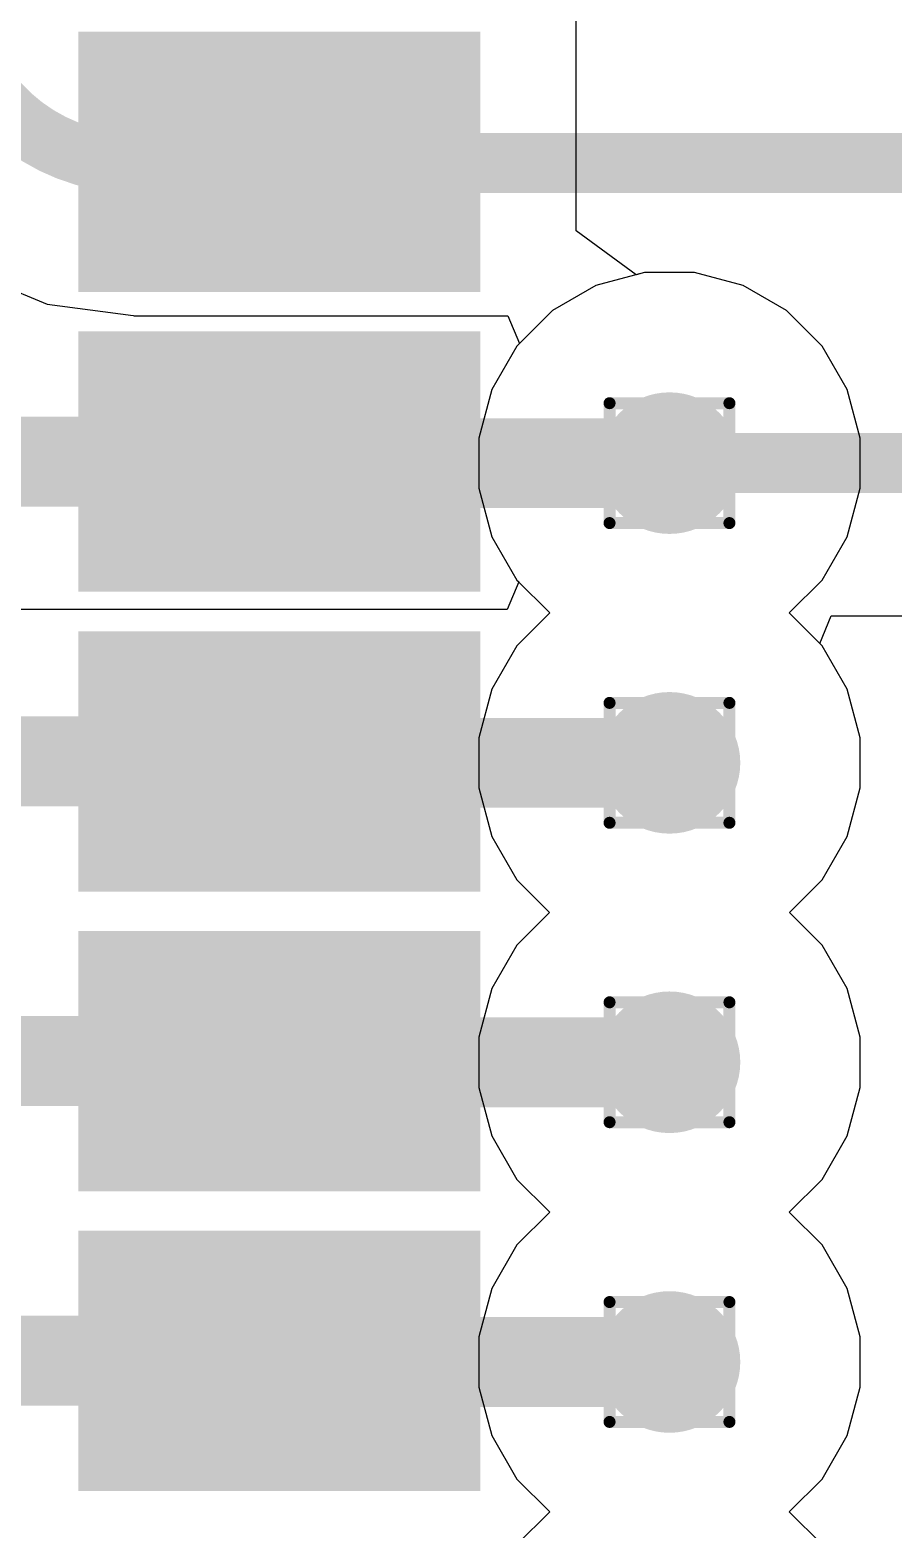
# Model space of a CAD drawing. Header units: inches. Extents: x -9 to 196, y -9 to 68.
# Drawn here: x 18 to 21.66, y 7.99 to 14.35 of the extents above; entities that cross this region are included whole.
import ezdxf

# ---------------------------------------------------------------- set-up
doc = ezdxf.new("R2010")
doc.units = ezdxf.units.IN
for name, color, linetype in [('Bottom Layer', 5, 'Continuous'), ('Drill Drawing', 1, 'Continuous'), ('Ground', 16, 'Continuous'), ('Power 3V3', 76, 'Continuous'), ('Top Layer', 1, 'Continuous'), ('Top Paste', 8, 'Continuous'), ('Top Solder', 216, 'Continuous'), ('Via Holes', 16, 'Continuous')]:
    doc.layers.add(name, color=color, linetype=linetype)

# ---------------------------------------------------------------- blocks, each defined once
blk = doc.blocks.new('38_SMD_M______4')
at = {"layer": 'Top Layer'}
for points in [[(7.99999797, -0.82999961), (9.499997509999998, -0.82999961), (9.499997509999998, -1.73000035), (7.99999797, -1.73000035)], [(8.00000051, -2.09999961), (9.500000049999999, -2.09999961), (9.500000049999999, -3.00000035), (8.00000051, -3.00000035)], [(8.00000051, -3.36999961), (9.500000049999999, -3.36999961), (9.500000049999999, -4.270000349999999), (8.00000051, -4.270000349999999)], [(8.00000051, -4.63999961), (9.500000049999999, -4.63999961), (9.500000049999999, -5.54000035), (8.00000051, -5.54000035)], [(8.00000051, -5.90999961), (9.500000049999999, -5.90999961), (9.500000049999999, -6.810000349999999), (8.00000051, -6.810000349999999)]]:
    blk.add_hatch(color=1, dxfattribs=at).paths.add_polyline_path(points)
at = {"layer": 'Top Paste'}
for points in [[(7.99999797, -0.82999961), (9.499997509999998, -0.82999961), (9.499997509999998, -1.73000035), (7.99999797, -1.73000035)], [(8.00000051, -2.09999961), (9.500000049999999, -2.09999961), (9.500000049999999, -3.00000035), (8.00000051, -3.00000035)], [(8.00000051, -3.36999961), (9.500000049999999, -3.36999961), (9.500000049999999, -4.270000349999999), (8.00000051, -4.270000349999999)], [(8.00000051, -4.63999961), (9.500000049999999, -4.63999961), (9.500000049999999, -5.54000035), (8.00000051, -5.54000035)], [(8.00000051, -5.90999961), (9.500000049999999, -5.90999961), (9.500000049999999, -6.810000349999999), (8.00000051, -6.810000349999999)]]:
    blk.add_hatch(color=8, dxfattribs=at).paths.add_polyline_path(points)
at = {"layer": 'Top Solder'}
for points in [[(7.89839797, -0.72839961), (9.60159751, -0.72839961), (9.60159751, -1.83160035), (7.89839797, -1.83160035)], [(7.89840051, -1.99839961), (9.601600049999998, -1.99839961), (9.601600049999998, -3.10160035), (7.89840051, -3.10160035)], [(7.89840051, -3.268399609999999), (9.601600049999998, -3.268399609999999), (9.601600049999998, -4.37160035), (7.89840051, -4.37160035)], [(7.89840051, -4.53839961), (9.601600049999998, -4.53839961), (9.601600049999998, -5.64160035), (7.89840051, -5.64160035)], [(7.89840051, -5.808399609999999), (9.601600049999998, -5.808399609999999), (9.601600049999998, -6.91160035), (7.89840051, -6.91160035)]]:
    blk.add_hatch(color=216, dxfattribs=at).paths.add_polyline_path(points)

msp = doc.modelspace()

# ---------------------------------------------------------------- hatches: boundary and pattern name
at = {"layer": 'Bottom Layer'}
h = msp.add_hatch(color=5, dxfattribs=at)
edge = h.paths.add_edge_path()
edge.add_arc((20.70992302, 12.50971336), 0.2999994, 0, 360)
h = msp.add_hatch(color=5, dxfattribs=at)
edge = h.paths.add_edge_path()
edge.add_arc((20.70992302, 11.23971336), 0.2999994, 0, 360)
h = msp.add_hatch(color=5, dxfattribs=at)
edge = h.paths.add_edge_path()
edge.add_arc((20.70992302, 9.970945259999999), 0.2999994, 0, 360)
h = msp.add_hatch(color=5, dxfattribs=at)
edge = h.paths.add_edge_path()
edge.add_arc((20.70992302, 8.70094526), 0.2999994, 0, 360)
at = {"layer": 'Ground'}
h = msp.add_hatch(color=16, dxfattribs=at)
edge = h.paths.add_edge_path()
edge.add_arc((20.70992302, 12.50971336), 0.2999994, 0, 360)
h = msp.add_hatch(color=16, dxfattribs=at)
edge = h.paths.add_edge_path()
edge.add_arc((20.70992302, 11.23971336), 0.2999994, 0, 360)
h = msp.add_hatch(color=16, dxfattribs=at)
edge = h.paths.add_edge_path()
edge.add_arc((20.70992302, 9.970945259999999), 0.2999994, 0, 360)
h = msp.add_hatch(color=16, dxfattribs=at)
edge = h.paths.add_edge_path()
edge.add_arc((20.70992302, 8.70094526), 0.2999994, 0, 360)
at = {"layer": 'Power 3V3'}
h = msp.add_hatch(color=76, dxfattribs=at)
edge = h.paths.add_edge_path()
edge.add_arc((20.70992302, 12.50971336), 0.2999994, 0, 360)
h = msp.add_hatch(color=76, dxfattribs=at)
edge = h.paths.add_edge_path()
edge.add_arc((20.70992302, 11.23971336), 0.2999994, 0, 360)
h = msp.add_hatch(color=76, dxfattribs=at)
edge = h.paths.add_edge_path()
edge.add_arc((20.70992302, 9.970945259999999), 0.2999994, 0, 360)
h = msp.add_hatch(color=76, dxfattribs=at)
edge = h.paths.add_edge_path()
edge.add_arc((20.70992302, 8.70094526), 0.2999994, 0, 360)
at = {"layer": 'Top Layer'}
h = msp.add_hatch(color=1, dxfattribs=at)
edge = h.paths.add_edge_path()
edge.add_arc((20.70992302, 12.50971336), 0.2999994, 0, 360)
h = msp.add_hatch(color=1, dxfattribs=at)
edge = h.paths.add_edge_path()
edge.add_arc((20.70992302, 11.23971336), 0.2999994, 0, 360)
h = msp.add_hatch(color=1, dxfattribs=at)
edge = h.paths.add_edge_path()
edge.add_arc((20.70992302, 9.970945259999999), 0.2999994, 0, 360)
h = msp.add_hatch(color=1, dxfattribs=at)
edge = h.paths.add_edge_path()
edge.add_arc((20.70992302, 8.70094526), 0.2999994, 0, 360)
at = {"layer": 'Via Holes'}
h = msp.add_hatch(color=7, dxfattribs=at)
edge = h.paths.add_edge_path()
edge.add_arc((20.70992302, 12.50971336), 0.1499997, 0, 360)
h = msp.add_hatch(color=7, dxfattribs=at)
edge = h.paths.add_edge_path()
edge.add_arc((20.70992302, 11.23971336), 0.1499997, 0, 360)
h = msp.add_hatch(color=7, dxfattribs=at)
edge = h.paths.add_edge_path()
edge.add_arc((20.70992302, 9.970945259999999), 0.1499997, 0, 360)
h = msp.add_hatch(color=7, dxfattribs=at)
edge = h.paths.add_edge_path()
edge.add_arc((20.70992302, 8.70094526), 0.1499997, 0, 360)

# ---------------------------------------------------------------- linework, layer by layer
at = {"layer": 'Bottom Layer'}
for p, q in [((20.60354782, 13.31771276), (20.39804658, 13.2626481)), ((20.81629822, 13.31771276), (20.60354782, 13.31771276)), ((21.02179946, 13.2626481), (20.81629822, 13.31771276)), ((20.39804658, 13.2626481), (20.21380006, 13.1562729)), ((21.20604598, 13.1562729), (21.02179946, 13.2626481)), ((20.21380006, 13.1562729), (20.06336348, 13.00583632)), ((21.35648256, 13.00583632), (21.20604598, 13.1562729)), ((20.06336348, 13.00583632), (19.95698828, 12.8215898)), ((21.46285776, 12.8215898), (21.35648256, 13.00583632)), ((19.95698828, 12.8215898), (19.90192362, 12.61608856)), ((21.51792242, 12.61608856), (21.46285776, 12.8215898)), ((19.90192362, 12.61608856), (19.90192362, 12.40333816)), ((21.51792242, 12.40333816), (21.51792242, 12.61608856)), ((19.90192362, 12.40333816), (19.95698828, 12.19783692)), ((21.46285776, 12.19783692), (21.51792242, 12.40333816)), ((19.95698828, 12.19783692), (20.06336348, 12.0135904)), ((21.35648256, 12.0135904), (21.46285776, 12.19783692)), ((20.06336348, 12.0135904), (20.20224052, 11.87471336)), ((21.21760552, 11.87471336), (21.35648256, 12.0135904)), ((20.20224052, 11.87471336), (20.06336348, 11.73583632)), ((21.35648256, 11.73583632), (21.21760552, 11.87471336)), ((20.06336348, 11.73583632), (19.95698828, 11.5515898)), ((21.46285776, 11.5515898), (21.35648256, 11.73583632)), ((19.95698828, 11.5515898), (19.90192362, 11.34608856)), ((21.51792242, 11.34608856), (21.46285776, 11.5515898)), ((19.90192362, 11.34608856), (19.90192362, 11.13333816)), ((21.51792242, 11.13333816), (21.51792242, 11.34608856)), ((19.90192362, 11.13333816), (19.95698828, 10.92783692)), ((21.46285776, 10.92783692), (21.51792242, 11.13333816)), ((19.95698828, 10.92783692), (20.06336348, 10.7435904)), ((21.35648256, 10.7435904), (21.46285776, 10.92783692)), ((20.06336348, 10.7435904), (20.2016233, 10.60532804)), ((21.21822274, 10.60532804), (21.35648256, 10.7435904)), ((20.2016233, 10.60532804), (20.06336348, 10.46706822)), ((21.35648256, 10.46706822), (21.21822274, 10.60532804)), ((20.06336348, 10.46706822), (19.95698828, 10.2828217)), ((21.46285776, 10.2828217), (21.35648256, 10.46706822)), ((19.95698828, 10.2828217), (19.90192362, 10.07732046)), ((21.51792242, 10.07732046), (21.46285776, 10.2828217)), ((19.90192362, 10.07732046), (19.90192362, 9.86457006)), ((21.51792242, 9.86457006), (21.51792242, 10.07732046)), ((19.90192362, 9.86457006), (19.95698828, 9.65906882)), ((21.46285776, 9.65906882), (21.51792242, 9.86457006)), ((19.95698828, 9.65906882), (20.06336348, 9.4748223)), ((21.35648256, 9.4748223), (21.46285776, 9.65906882)), ((20.06336348, 9.4748223), (20.20224052, 9.33594526)), ((21.21760552, 9.33594526), (21.35648256, 9.4748223)), ((20.20224052, 9.33594526), (20.06336348, 9.19706822)), ((21.35648256, 9.19706822), (21.21760552, 9.33594526)), ((20.06336348, 9.19706822), (19.95698828, 9.0128217)), ((21.46285776, 9.0128217), (21.35648256, 9.19706822)), ((19.95698828, 9.0128217), (19.90192362, 8.80732046)), ((21.51792242, 8.80732046), (21.46285776, 9.0128217)), ((19.90192362, 8.80732046), (19.90192362, 8.594570059999999)), ((21.51792242, 8.594570059999999), (21.51792242, 8.80732046)), ((19.90192362, 8.594570059999999), (19.95698828, 8.38906882)), ((21.46285776, 8.38906882), (21.51792242, 8.594570059999999)), ((19.95698828, 8.38906882), (20.06336348, 8.2048223)), ((21.35648256, 8.2048223), (21.46285776, 8.38906882)), ((20.06336348, 8.2048223), (20.20224052, 8.06594526)), ((21.21760552, 8.06594526), (21.35648256, 8.2048223)), ((20.20224052, 8.06594526), (20.06336348, 7.92706822)), ((21.35648256, 7.92706822), (21.21760552, 8.06594526))]:
    msp.add_line(p, q, dxfattribs=at)
at = {"layer": 'Drill Drawing'}
for points in [[(20.45592302, 12.76371336, 0.0508, 0.0508, 0), (20.96392302, 12.76371336, 0.0508, 0.0508, 0)], [(20.45592302, 12.25571336, 0.0508, 0.0508, 0), (20.45592302, 12.76371336, 0.0508, 0.0508, 0)], [(20.96392302, 12.25571336, 0.0508, 0.0508, 0), (20.96392302, 12.76371336, 0.0508, 0.0508, 0)], [(20.45592302, 12.25571336, 0.0508, 0.0508, 0), (20.96392302, 12.25571336, 0.0508, 0.0508, 0)], [(20.45592302, 11.49371336, 0.0508, 0.0508, 0), (20.96392302, 11.49371336, 0.0508, 0.0508, 0)], [(20.45592302, 10.98571336, 0.0508, 0.0508, 0), (20.45592302, 11.49371336, 0.0508, 0.0508, 0)], [(20.96392302, 10.98571336, 0.0508, 0.0508, 0), (20.96392302, 11.49371336, 0.0508, 0.0508, 0)], [(20.45592302, 10.98571336, 0.0508, 0.0508, 0), (20.96392302, 10.98571336, 0.0508, 0.0508, 0)], [(20.45592302, 10.22494526, 0.0508, 0.0508, 0), (20.96392302, 10.22494526, 0.0508, 0.0508, 0)], [(20.45592302, 9.71694526, 0.0508, 0.0508, 0), (20.45592302, 10.22494526, 0.0508, 0.0508, 0)], [(20.96392302, 9.71694526, 0.0508, 0.0508, 0), (20.96392302, 10.22494526, 0.0508, 0.0508, 0)], [(20.45592302, 9.71694526, 0.0508, 0.0508, 0), (20.96392302, 9.71694526, 0.0508, 0.0508, 0)], [(20.45592302, 8.954945259999999, 0.0508, 0.0508, 0), (20.96392302, 8.954945259999999, 0.0508, 0.0508, 0)], [(20.45592302, 8.44694526, 0.0508, 0.0508, 0), (20.45592302, 8.954945259999999, 0.0508, 0.0508, 0)], [(20.96392302, 8.44694526, 0.0508, 0.0508, 0), (20.96392302, 8.954945259999999, 0.0508, 0.0508, 0)], [(20.45592302, 8.44694526, 0.0508, 0.0508, 0), (20.96392302, 8.44694526, 0.0508, 0.0508, 0)]]:
    msp.add_lwpolyline(points, format="xyseb", dxfattribs=at)
for points in [[(20.44322302, 12.76371336, 0.0254, 0.0254, 1), (20.46862302, 12.76371336, 0.0254, 0.0254, 1)], [(20.44322302, 12.76371336, 0.0254, 0.0254, 1), (20.46862302, 12.76371336, 0.0254, 0.0254, 1)], [(20.95122302, 12.76371336, 0.0254, 0.0254, 1), (20.97662302, 12.76371336, 0.0254, 0.0254, 1)], [(20.95122302, 12.76371336, 0.0254, 0.0254, 1), (20.97662302, 12.76371336, 0.0254, 0.0254, 1)], [(20.44322302, 12.25571336, 0.0254, 0.0254, 1), (20.46862302, 12.25571336, 0.0254, 0.0254, 1)], [(20.44322302, 12.25571336, 0.0254, 0.0254, 1), (20.46862302, 12.25571336, 0.0254, 0.0254, 1)], [(20.95122302, 12.25571336, 0.0254, 0.0254, 1), (20.97662302, 12.25571336, 0.0254, 0.0254, 1)], [(20.95122302, 12.25571336, 0.0254, 0.0254, 1), (20.97662302, 12.25571336, 0.0254, 0.0254, 1)], [(20.44322302, 11.49371336, 0.0254, 0.0254, 1), (20.46862302, 11.49371336, 0.0254, 0.0254, 1)], [(20.44322302, 11.49371336, 0.0254, 0.0254, 1), (20.46862302, 11.49371336, 0.0254, 0.0254, 1)], [(20.95122302, 11.49371336, 0.0254, 0.0254, 1), (20.97662302, 11.49371336, 0.0254, 0.0254, 1)], [(20.95122302, 11.49371336, 0.0254, 0.0254, 1), (20.97662302, 11.49371336, 0.0254, 0.0254, 1)], [(20.44322302, 10.98571336, 0.0254, 0.0254, 1), (20.46862302, 10.98571336, 0.0254, 0.0254, 1)], [(20.44322302, 10.98571336, 0.0254, 0.0254, 1), (20.46862302, 10.98571336, 0.0254, 0.0254, 1)], [(20.95122302, 10.98571336, 0.0254, 0.0254, 1), (20.97662302, 10.98571336, 0.0254, 0.0254, 1)], [(20.95122302, 10.98571336, 0.0254, 0.0254, 1), (20.97662302, 10.98571336, 0.0254, 0.0254, 1)], [(20.44322302, 10.22494526, 0.0254, 0.0254, 1), (20.46862302, 10.22494526, 0.0254, 0.0254, 1)], [(20.44322302, 10.22494526, 0.0254, 0.0254, 1), (20.46862302, 10.22494526, 0.0254, 0.0254, 1)], [(20.95122302, 10.22494526, 0.0254, 0.0254, 1), (20.97662302, 10.22494526, 0.0254, 0.0254, 1)], [(20.95122302, 10.22494526, 0.0254, 0.0254, 1), (20.97662302, 10.22494526, 0.0254, 0.0254, 1)], [(20.44322302, 9.71694526, 0.0254, 0.0254, 1), (20.46862302, 9.71694526, 0.0254, 0.0254, 1)], [(20.44322302, 9.71694526, 0.0254, 0.0254, 1), (20.46862302, 9.71694526, 0.0254, 0.0254, 1)], [(20.95122302, 9.71694526, 0.0254, 0.0254, 1), (20.97662302, 9.71694526, 0.0254, 0.0254, 1)], [(20.95122302, 9.71694526, 0.0254, 0.0254, 1), (20.97662302, 9.71694526, 0.0254, 0.0254, 1)], [(20.44322302, 8.954945259999999, 0.0254, 0.0254, 1), (20.46862302, 8.954945259999999, 0.0254, 0.0254, 1)], [(20.44322302, 8.954945259999999, 0.0254, 0.0254, 1), (20.46862302, 8.954945259999999, 0.0254, 0.0254, 1)], [(20.95122302, 8.954945259999999, 0.0254, 0.0254, 1), (20.97662302, 8.954945259999999, 0.0254, 0.0254, 1)], [(20.95122302, 8.954945259999999, 0.0254, 0.0254, 1), (20.97662302, 8.954945259999999, 0.0254, 0.0254, 1)], [(20.44322302, 8.44694526, 0.0254, 0.0254, 1), (20.46862302, 8.44694526, 0.0254, 0.0254, 1)], [(20.44322302, 8.44694526, 0.0254, 0.0254, 1), (20.46862302, 8.44694526, 0.0254, 0.0254, 1)], [(20.95122302, 8.44694526, 0.0254, 0.0254, 1), (20.97662302, 8.44694526, 0.0254, 0.0254, 1)], [(20.95122302, 8.44694526, 0.0254, 0.0254, 1), (20.97662302, 8.44694526, 0.0254, 0.0254, 1)]]:
    msp.add_lwpolyline(points, format="xyseb", close=True, dxfattribs=at)
at = {"layer": 'Ground'}
for p, q in [((20.60354782, 13.31771276), (20.39804658, 13.2626481)), ((20.81629822, 13.31771276), (20.60354782, 13.31771276)), ((21.02179946, 13.2626481), (20.81629822, 13.31771276)), ((20.39804658, 13.2626481), (20.21380006, 13.1562729)), ((21.20604598, 13.1562729), (21.02179946, 13.2626481)), ((20.21380006, 13.1562729), (20.06336348, 13.00583632)), ((21.35648256, 13.00583632), (21.20604598, 13.1562729)), ((20.06336348, 13.00583632), (19.95698828, 12.8215898)), ((21.46285776, 12.8215898), (21.35648256, 13.00583632)), ((19.95698828, 12.8215898), (19.90192362, 12.61608856)), ((21.51792242, 12.61608856), (21.46285776, 12.8215898)), ((19.90192362, 12.61608856), (19.90192362, 12.40333816)), ((21.51792242, 12.40333816), (21.51792242, 12.61608856)), ((19.90192362, 12.40333816), (19.95698828, 12.19783692)), ((21.46285776, 12.19783692), (21.51792242, 12.40333816)), ((19.95698828, 12.19783692), (20.06336348, 12.0135904)), ((21.35648256, 12.0135904), (21.46285776, 12.19783692)), ((20.06336348, 12.0135904), (20.20224052, 11.87471336)), ((21.21760552, 11.87471336), (21.35648256, 12.0135904)), ((20.20224052, 11.87471336), (20.06336348, 11.73583632)), ((21.35648256, 11.73583632), (21.21760552, 11.87471336)), ((20.06336348, 11.73583632), (19.95698828, 11.5515898)), ((21.46285776, 11.5515898), (21.35648256, 11.73583632)), ((19.95698828, 11.5515898), (19.90192362, 11.34608856)), ((21.51792242, 11.34608856), (21.46285776, 11.5515898)), ((19.90192362, 11.34608856), (19.90192362, 11.13333816)), ((21.51792242, 11.13333816), (21.51792242, 11.34608856)), ((19.90192362, 11.13333816), (19.95698828, 10.92783692)), ((21.46285776, 10.92783692), (21.51792242, 11.13333816)), ((19.95698828, 10.92783692), (20.06336348, 10.7435904)), ((21.35648256, 10.7435904), (21.46285776, 10.92783692)), ((20.06336348, 10.7435904), (20.2016233, 10.60532804)), ((21.21822274, 10.60532804), (21.35648256, 10.7435904)), ((20.2016233, 10.60532804), (20.06336348, 10.46706822)), ((21.35648256, 10.46706822), (21.21822274, 10.60532804)), ((20.06336348, 10.46706822), (19.95698828, 10.2828217)), ((21.46285776, 10.2828217), (21.35648256, 10.46706822)), ((19.95698828, 10.2828217), (19.90192362, 10.07732046)), ((21.51792242, 10.07732046), (21.46285776, 10.2828217)), ((19.90192362, 10.07732046), (19.90192362, 9.86457006)), ((21.51792242, 9.86457006), (21.51792242, 10.07732046)), ((19.90192362, 9.86457006), (19.95698828, 9.65906882)), ((21.46285776, 9.65906882), (21.51792242, 9.86457006)), ((19.95698828, 9.65906882), (20.06336348, 9.4748223)), ((21.35648256, 9.4748223), (21.46285776, 9.65906882)), ((20.06336348, 9.4748223), (20.20224052, 9.33594526)), ((21.21760552, 9.33594526), (21.35648256, 9.4748223)), ((20.20224052, 9.33594526), (20.06336348, 9.19706822)), ((21.35648256, 9.19706822), (21.21760552, 9.33594526)), ((20.06336348, 9.19706822), (19.95698828, 9.0128217)), ((21.46285776, 9.0128217), (21.35648256, 9.19706822)), ((19.95698828, 9.0128217), (19.90192362, 8.80732046)), ((21.51792242, 8.80732046), (21.46285776, 9.0128217)), ((19.90192362, 8.80732046), (19.90192362, 8.594570059999999)), ((21.51792242, 8.594570059999999), (21.51792242, 8.80732046)), ((19.90192362, 8.594570059999999), (19.95698828, 8.38906882)), ((21.46285776, 8.38906882), (21.51792242, 8.594570059999999)), ((19.95698828, 8.38906882), (20.06336348, 8.2048223)), ((21.35648256, 8.2048223), (21.46285776, 8.38906882)), ((20.06336348, 8.2048223), (20.20224052, 8.06594526)), ((21.21760552, 8.06594526), (21.35648256, 8.2048223)), ((20.20224052, 8.06594526), (20.06336348, 7.92706822)), ((21.35648256, 7.92706822), (21.21760552, 8.06594526))]:
    msp.add_line(p, q, dxfattribs=at)
at = {"layer": 'Power 3V3'}
for p, q in [((17.7304827, 13.32469014), (18.07335984, 13.18266604)), ((18.07335984, 13.18266604), (18.43715642, 13.1347718)), ((18.43715642, 13.1347718), (18.44130932, 13.1339463)), ((18.44130932, 13.1339463), (20.0255378, 13.1339463)), ((20.0255378, 13.1339463), (20.0741407, 13.01661354)), ((20.06336348, 13.00583632), (19.95698828, 12.8215898)), ((20.0741407, 13.01661354), (20.06336348, 13.00583632)), ((19.95698828, 12.8215898), (19.90192362, 12.61608856)), ((19.90192362, 12.61608856), (19.90192362, 12.40333816)), ((19.90192362, 12.40333816), (19.95698828, 12.19783692)), ((19.95698828, 12.19783692), (20.06336348, 12.0135904)), ((20.06336348, 12.0135904), (20.07079298, 12.0061609)), ((20.07079298, 12.0061609), (20.02219008, 11.88882814)), ((20.02219008, 11.88882814), (15.44846796, 11.88882814)), ((21.346541, 11.74577788), (21.3951439, 11.86311064)), ((21.3951439, 11.86311064), (39.07443797999999, 11.86311064)), ((21.35648256, 11.73583632), (21.346541, 11.74577788)), ((21.46285776, 11.5515898), (21.35648256, 11.73583632)), ((21.51792242, 11.34608856), (21.46285776, 11.5515898)), ((21.51792242, 11.13333816), (21.51792242, 11.34608856)), ((21.46285776, 10.92783692), (21.51792242, 11.13333816)), ((21.35648256, 10.7435904), (21.46285776, 10.92783692)), ((21.21822274, 10.60532804), (21.35648256, 10.7435904)), ((21.35648256, 10.46706822), (21.21822274, 10.60532804)), ((21.46285776, 10.2828217), (21.35648256, 10.46706822)), ((21.51792242, 10.07732046), (21.46285776, 10.2828217)), ((21.51792242, 9.86457006), (21.51792242, 10.07732046)), ((21.46285776, 9.65906882), (21.51792242, 9.86457006)), ((21.35648256, 9.4748223), (21.46285776, 9.65906882)), ((21.21760552, 9.33594526), (21.35648256, 9.4748223)), ((21.35648256, 9.19706822), (21.21760552, 9.33594526)), ((21.46285776, 9.0128217), (21.35648256, 9.19706822)), ((21.51792242, 8.80732046), (21.46285776, 9.0128217)), ((21.51792242, 8.594570059999999), (21.51792242, 8.80732046)), ((21.46285776, 8.38906882), (21.51792242, 8.594570059999999)), ((21.35648256, 8.2048223), (21.46285776, 8.38906882)), ((21.21760552, 8.06594526), (21.35648256, 8.2048223)), ((21.35648256, 7.92706822), (21.21760552, 8.06594526))]:
    msp.add_line(p, q, dxfattribs=at)
for points in [[(18.44130932, 13.78138722, 0.254, 0.254, -0.4142135623730951), (17.66682014, 14.5558764, 0.254, 0.254, 0)], [(18.44130932, 13.78138722, 0.254, 0.254, 0), (35.23781624, 13.78138722, 0.254, 0.254, 0)], [(20.70992302, 12.50971336, 0.254, 0.254, 0), (20.71076122, 12.51055156, 0.254, 0.254, 0)], [(20.71076122, 12.51055156, 0.254, 0.254, 0), (39.49055094, 12.51055156, 0.254, 0.254, 0)], [(13.08623748, 11.24138722, 0.254, 0.254, 0), (20.70824916, 11.24138722, 0.254, 0.254, 0)], [(20.70824916, 11.24138722, 0.254, 0.254, 0), (20.70992302, 11.23971336, 0.254, 0.254, 0)], [(12.3194318, 9.97178346, 0.254, 0.254, 0), (20.70908482, 9.97178346, 0.254, 0.254, 0)], [(20.70908482, 9.97178346, 0.254, 0.254, 0), (20.70992302, 9.970945259999999, 0.254, 0.254, 0)], [(9.646693939999999, 8.70261912, 0.254, 0.254, 0), (20.70824916, 8.70261912, 0.254, 0.254, 0)], [(20.70824916, 8.70261912, 0.254, 0.254, 0), (20.70992302, 8.70094526, 0.254, 0.254, 0)]]:
    msp.add_lwpolyline(points, format="xyseb", dxfattribs=at)
for points in [[(18.37780932, 13.78138722, 0.127, 0.127, 1), (18.50480932, 13.78138722, 0.127, 0.127, 1)], [(18.37780932, 13.78138722, 0.127, 0.127, 1), (18.50480932, 13.78138722, 0.127, 0.127, 1)], [(20.64642302, 12.50971336, 0.127, 0.127, 1), (20.77342302, 12.50971336, 0.127, 0.127, 1)], [(20.64726122, 12.51055156, 0.127, 0.127, 1), (20.77426122, 12.51055156, 0.127, 0.127, 1)], [(20.64726122, 12.51055156, 0.127, 0.127, 1), (20.77426122, 12.51055156, 0.127, 0.127, 1)], [(20.64474916, 11.24138722, 0.127, 0.127, 1), (20.77174916, 11.24138722, 0.127, 0.127, 1)], [(20.64474916, 11.24138722, 0.127, 0.127, 1), (20.77174916, 11.24138722, 0.127, 0.127, 1)], [(20.64642302, 11.23971336, 0.127, 0.127, 1), (20.77342302, 11.23971336, 0.127, 0.127, 1)], [(20.64558482, 9.97178346, 0.127, 0.127, 1), (20.77258482, 9.97178346, 0.127, 0.127, 1)], [(20.64558482, 9.97178346, 0.127, 0.127, 1), (20.77258482, 9.97178346, 0.127, 0.127, 1)], [(20.64642302, 9.970945259999999, 0.127, 0.127, 1), (20.77342302, 9.970945259999999, 0.127, 0.127, 1)], [(20.64474916, 8.70261912, 0.127, 0.127, 1), (20.77174916, 8.70261912, 0.127, 0.127, 1)], [(20.64474916, 8.70261912, 0.127, 0.127, 1), (20.77174916, 8.70261912, 0.127, 0.127, 1)], [(20.64642302, 8.70094526, 0.127, 0.127, 1), (20.77342302, 8.70094526, 0.127, 0.127, 1)]]:
    msp.add_lwpolyline(points, format="xyseb", close=True, dxfattribs=at)
at = {"layer": 'Top Layer'}
for p, q in [((20.31421642, 14.0979906), (20.31421642, 16.0139888)), ((20.31421388, 13.49411322), (20.31421388, 14.0979906)), ((20.31421388, 14.0979906), (20.31421642, 14.0979906)), ((20.56821642, 13.30824618), (20.31421388, 13.49411322)), ((20.60354782, 13.31771276), (20.56821642, 13.30824618)), ((20.81629822, 13.31771276), (20.60354782, 13.31771276)), ((21.02179946, 13.2626481), (20.81629822, 13.31771276)), ((21.20604598, 13.1562729), (21.02179946, 13.2626481)), ((21.35648256, 13.00583632), (21.20604598, 13.1562729)), ((21.46285776, 12.8215898), (21.35648256, 13.00583632)), ((21.51792242, 12.61608856), (21.46285776, 12.8215898)), ((21.51792242, 12.40333816), (21.51792242, 12.61608856)), ((21.46285776, 12.19783692), (21.51792242, 12.40333816)), ((21.35648256, 12.0135904), (21.46285776, 12.19783692)), ((21.21760552, 11.87471336), (21.35648256, 12.0135904)), ((21.35648256, 11.73583632), (21.21760552, 11.87471336)), ((21.46285776, 11.5515898), (21.35648256, 11.73583632)), ((21.51792242, 11.34608856), (21.46285776, 11.5515898)), ((21.51792242, 11.13333816), (21.51792242, 11.34608856)), ((21.46285776, 10.92783692), (21.51792242, 11.13333816)), ((21.35648256, 10.7435904), (21.46285776, 10.92783692)), ((21.21822274, 10.60532804), (21.35648256, 10.7435904)), ((21.35648256, 10.46706822), (21.21822274, 10.60532804)), ((21.46285776, 10.2828217), (21.35648256, 10.46706822)), ((21.51792242, 10.07732046), (21.46285776, 10.2828217)), ((21.51792242, 9.86457006), (21.51792242, 10.07732046)), ((21.46285776, 9.65906882), (21.51792242, 9.86457006)), ((21.35648256, 9.4748223), (21.46285776, 9.65906882)), ((21.21760552, 9.33594526), (21.35648256, 9.4748223)), ((21.35648256, 9.19706822), (21.21760552, 9.33594526)), ((21.46285776, 9.0128217), (21.35648256, 9.19706822)), ((21.51792242, 8.80732046), (21.46285776, 9.0128217)), ((21.51792242, 8.594570059999999), (21.51792242, 8.80732046)), ((21.46285776, 8.38906882), (21.51792242, 8.594570059999999)), ((21.35648256, 8.2048223), (21.46285776, 8.38906882)), ((21.21760552, 8.06594526), (21.35648256, 8.2048223)), ((21.35648256, 7.92706822), (21.21760552, 8.06594526))]:
    msp.add_line(p, q, dxfattribs=at)
for points in [[(17.2325157, 12.51598716, 0.3809999999999999, 0.3809999999999999, 0), (19.05621538, 12.51598716, 0.3809999999999999, 0.3809999999999999, 0)], [(19.05621538, 12.51598716, 0.3809999999999999, 0.3809999999999999, 0), (19.06248918, 12.50971336, 0.3809999999999999, 0.3809999999999999, 0)], [(19.06248918, 12.50971336, 0.3809999999999999, 0.3809999999999999, 0), (20.70992302, 12.50971336, 0.3809999999999999, 0.3809999999999999, 0)], [(17.2325157, 11.24598716, 0.3809999999999999, 0.3809999999999999, 0), (19.05621538, 11.24598716, 0.3809999999999999, 0.3809999999999999, 0)], [(19.05621538, 11.24598716, 0.3809999999999999, 0.3809999999999999, 0), (19.06248918, 11.23971336, 0.3809999999999999, 0.3809999999999999, 0)], [(19.06248918, 11.23971336, 0.3809999999999999, 0.3809999999999999, 0), (20.70992302, 11.23971336, 0.3809999999999999, 0.3809999999999999, 0)], [(17.2325157, 9.975987159999999, 0.3809999999999999, 0.3809999999999999, 0), (19.05621538, 9.975987159999999, 0.3809999999999999, 0.3809999999999999, 0)], [(19.05621538, 9.975987159999999, 0.3809999999999999, 0.3809999999999999, 0), (19.06125728, 9.970945259999999, 0.3809999999999999, 0.3809999999999999, 0)], [(19.06125728, 9.970945259999999, 0.3809999999999999, 0.3809999999999999, 0), (20.70992302, 9.970945259999999, 0.3809999999999999, 0.3809999999999999, 0)], [(17.2325157, 8.70598716, 0.3809999999999999, 0.3809999999999999, 0), (19.05621792, 8.70598716, 0.3809999999999999, 0.3809999999999999, 0)], [(19.05621792, 8.70598716, 0.3809999999999999, 0.3809999999999999, 0), (19.06125982, 8.70094526, 0.3809999999999999, 0.3809999999999999, 0)], [(19.06125982, 8.70094526, 0.3809999999999999, 0.3809999999999999, 0), (20.70992302, 8.70094526, 0.3809999999999999, 0.3809999999999999, 0)]]:
    msp.add_lwpolyline(points, format="xyseb", dxfattribs=at)
for points in [[(18.96096538, 12.51598716, 0.1905, 0.1905, 1), (19.15146538, 12.51598716, 0.1905, 0.1905, 1)], [(18.96096538, 12.51598716, 0.1905, 0.1905, 1), (19.15146538, 12.51598716, 0.1905, 0.1905, 1)], [(18.96723918, 12.50971336, 0.1905, 0.1905, 1), (19.15773918, 12.50971336, 0.1905, 0.1905, 1)], [(18.96723918, 12.50971336, 0.1905, 0.1905, 1), (19.15773918, 12.50971336, 0.1905, 0.1905, 1)], [(20.61467302, 12.50971336, 0.1905, 0.1905, 1), (20.80517302, 12.50971336, 0.1905, 0.1905, 1)], [(18.96096538, 11.24598716, 0.1905, 0.1905, 1), (19.15146538, 11.24598716, 0.1905, 0.1905, 1)], [(18.96096538, 11.24598716, 0.1905, 0.1905, 1), (19.15146538, 11.24598716, 0.1905, 0.1905, 1)], [(18.96723918, 11.23971336, 0.1905, 0.1905, 1), (19.15773918, 11.23971336, 0.1905, 0.1905, 1)], [(18.96723918, 11.23971336, 0.1905, 0.1905, 1), (19.15773918, 11.23971336, 0.1905, 0.1905, 1)], [(20.61467302, 11.23971336, 0.1905, 0.1905, 1), (20.80517302, 11.23971336, 0.1905, 0.1905, 1)], [(18.96096538, 9.975987159999999, 0.1905, 0.1905, 1), (19.15146538, 9.975987159999999, 0.1905, 0.1905, 1)], [(18.96096538, 9.975987159999999, 0.1905, 0.1905, 1), (19.15146538, 9.975987159999999, 0.1905, 0.1905, 1)], [(18.96600728, 9.970945259999999, 0.1905, 0.1905, 1), (19.15650728, 9.970945259999999, 0.1905, 0.1905, 1)], [(18.96600728, 9.970945259999999, 0.1905, 0.1905, 1), (19.15650728, 9.970945259999999, 0.1905, 0.1905, 1)], [(20.61467302, 9.970945259999999, 0.1905, 0.1905, 1), (20.80517302, 9.970945259999999, 0.1905, 0.1905, 1)], [(18.96096792, 8.70598716, 0.1905, 0.1905, 1), (19.15146792, 8.70598716, 0.1905, 0.1905, 1)], [(18.96096792, 8.70598716, 0.1905, 0.1905, 1), (19.15146792, 8.70598716, 0.1905, 0.1905, 1)], [(18.96600982, 8.70094526, 0.1905, 0.1905, 1), (19.15650982, 8.70094526, 0.1905, 0.1905, 1)], [(18.96600982, 8.70094526, 0.1905, 0.1905, 1), (19.15650982, 8.70094526, 0.1905, 0.1905, 1)], [(20.61467302, 8.70094526, 0.1905, 0.1905, 1), (20.80517302, 8.70094526, 0.1905, 0.1905, 1)]]:
    msp.add_lwpolyline(points, format="xyseb", close=True, dxfattribs=at)

# ---------------------------------------------------------------- block references
at = {"rotation": 180}
msp.add_blockref('38_SMD_M______4', (27.80621566, 7.42598718), dxfattribs=at)

doc.saveas('drawing.dxf')
